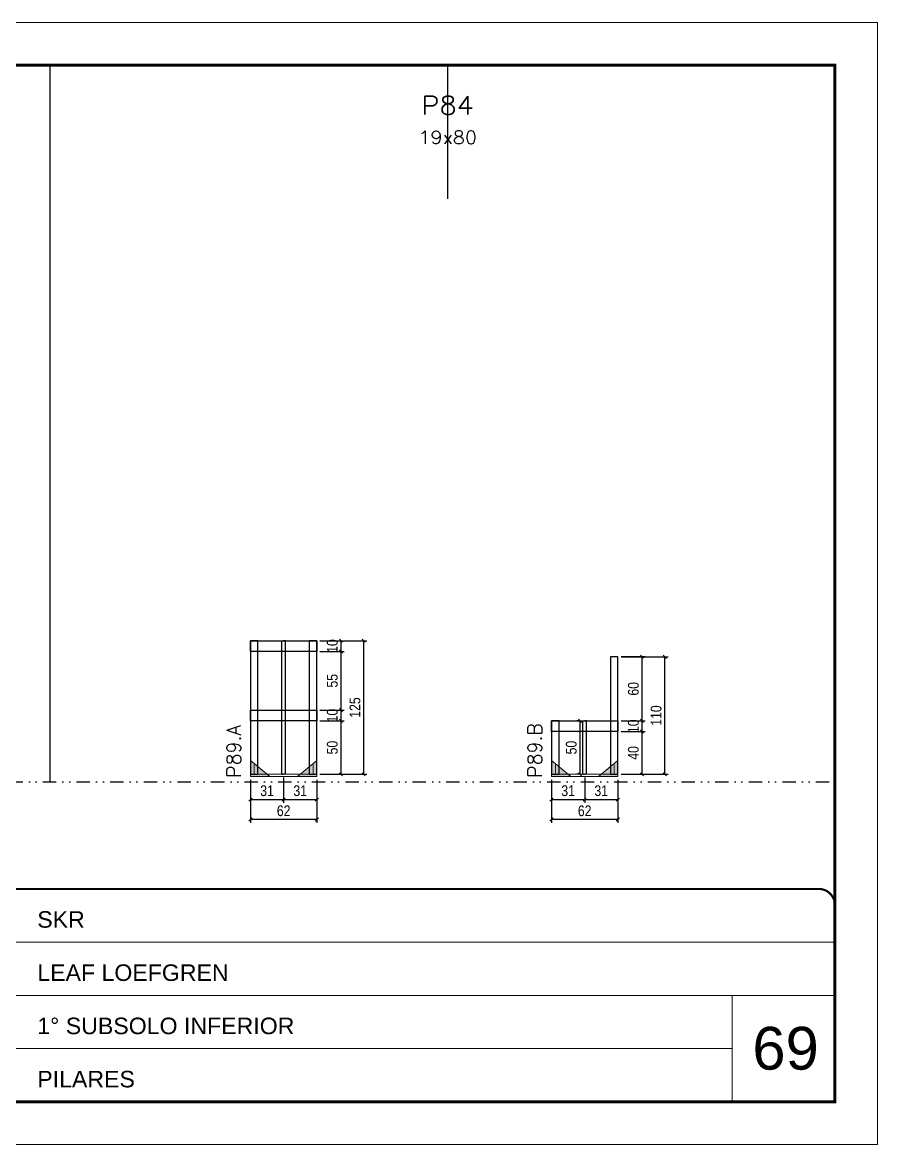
# Model space of a CAD drawing. Extents: x 14400 to 27878, y -21631 to 6985.
# Drawn here: x 15085 to 15885, y -13591 to -12541 of the extents above; entities that cross this region are included whole.
import ezdxf
from ezdxf.enums import TextEntityAlignment as Align

# ---------------------------------------------------------------- set-up
doc = ezdxf.new("R2010")
doc.units = 0
for name, pattern in [('CONTINUO', [0]), ('DASHED', [0.75, 0.5, -0.25]), ('DIVIDE2', [0.625, 0.25, -0.125, 0, -0.125, 0, -0.125]), ('HIDDEN', [0.375, 0.25, -0.125])]:
    doc.linetypes.add(name, pattern=pattern)
for name, color, linetype, lineweight in [('CARIMBO', 255, 'Continuous', 9), ('Folhas', 255, 'Continuous', 9), ('Madeira', 126, 'Continuous', 18), ('Sarr 2.2x7', 40, 'Continuous', 9), ('SARRAFO DE PRESSAO', 251, 'DASHED', 9), ('Texto Seção', 7, 'Continuous', 15)]:
    doc.layers.add(name, color=color, linetype=linetype, lineweight=lineweight)
for name, color, linetype in [('COTA', 241, 'Continuous'), ('Nível', 160, 'Continuous'), ('SARR_2.2x10', 60, 'Continuous'), ('SARR_3.5x7', 81, 'Continuous'), ('SARR_7x7', 40, 'Continuous'), ('Texto de Titulo', 7, 'Continuous'), ('Texto Nível', 251, 'Continuous'), ('Texto Qtd Sarr', 242, 'Continuous')]:
    doc.layers.add(name, color=color, linetype=linetype)
doc.styles.add('ARIAL', font='arial.ttf')
doc.styles.add('COTA TECNICA', font='techl___.ttf', dxfattribs={"height": 10})
doc.styles.add('REGUA-120', font='ROMANS.shx', dxfattribs={"height": 15})
doc.styles.add('ROMANS', font='romans.shx')
doc.dimstyles.new('PAINEL', dxfattribs={"dimtxt": 10, "dimasz": 3, "dimexe": 3, "dimexo": 3, "dimgap": 3, "dimtad": 1, "dimdec": 1, "dimzin": 12, "dimdsep": 46, "dimtxsty": 'COTA TECNICA', "dimblk1": 'OBLIQUE', "dimblk2": 'OBLIQUE', "dimsah": 1, "dimcen": 0.9, "dimclrd": 4, "dimclre": 4, "dimclrt": 240, "dimadec": 1, "dimazin": 3, "dimtfac": 1, "dimtdec": 1, "dimtmove": 0, "dimatfit": 3, "dimfxl": 1, "dimtolj": 1, "dimtzin": 12, "dimarcsym": 0})

# ---------------------------------------------------------------- blocks, each defined once
blk = doc.blocks.new('9999999999')
at = {"color": 30, "linetype": 'CONTINUO'}
for p, q in [((98564.6, 34379.6), (99584, 34379.6)), ((98564.6, 34329.8), (99488, 34329.8)), ((99584, 34329.8), (99488, 34329.8)), ((99488, 34329.8), (99488, 34230.2)), ((98564.6, 34280), (99488, 34280))]:
    blk.add_line(p, q, dxfattribs=at)
at = {"color": 30, "linetype": 'CONTINUO', "const_width": 2}
blk.add_lwpolyline([(99584, 34230.2), (99584, 34414.4, 0.414214), (99569, 34429.4), (98229, 34429.4, 0.414214), (98214, 34414.4), (98214, 34245.2, 0.414214), (98229, 34230.2), (99584, 34230.2)], format="xyb", dxfattribs=at)
at = {"layer": 'Folhas'}
blk.add_lwpolyline([(98139, 34190.2), (99624, 34190.2), (99624, 35240.2), (98139, 35240.2)], close=True, dxfattribs=at)
at = {"layer": 'Folhas', "color": 30, "const_width": 3}
blk.add_lwpolyline([(98214, 34230.2), (99584, 34230.2), (99584, 35200.2), (98214, 35200.2)], close=True, dxfattribs=at)
at = {"color": 7, "linetype": 'Continuous', "ltscale": 5, "style": 'ARIAL'}
for s, height, p in [('SKR', 15.48, (98837.7, 34393.1)), ('LEAF LOEFGREN', 15.483, (98837.7, 34343.3)), ('1° SUBSOLO INFERIOR', 15.483, (98837.7, 34293.5)), ('PILARES', 15.48, (98837.7, 34243.7))]:
    blk.add_text(s, height=height, dxfattribs=at).set_placement(p)
blk = doc.blocks.new('_Oblique')
at = {"color": 0, "linetype": 'ByBlock', "lineweight": -2}
blk.add_line((-0.5, -0.5), (0.5, 0.5), dxfattribs=at)
blk = doc.blocks.new('*D2170')
at = {"layer": 'COTA', "color": 4, "lineweight": -2, "transparency": 16777216}
for p, q in [((15298.2, -13249.8), (15298.2, -13289.9)), ((15360.2, -13249.8), (15360.2, -13289.9)), ((15360.2, -13286.9), (15298.2, -13286.9))]:
    blk.add_line(p, q, dxfattribs=at)
at = {"layer": 'Defpoints', "color": 0, "transparency": 16777216}
for p in [(15298.2, -13246.8), (15360.2, -13246.8), (15298.2, -13286.9)]:
    blk.add_point(p, dxfattribs=at)
at = {"layer": 'COTA', "color": 4, "lineweight": -2, "transparency": 16777216, "xscale": 3, "yscale": 3, "zscale": 3, "rotation": 180}
blk.add_blockref('_Oblique', (15298.2, -13286.9), dxfattribs=at)
at = {"layer": 'COTA', "color": 4, "lineweight": -2, "transparency": 16777216, "xscale": 3, "yscale": 3, "zscale": 3}
blk.add_blockref('_Oblique', (15360.2, -13286.9), dxfattribs=at)
at = {"layer": 'COTA', "color": 240, "transparency": 16777216, "insert": (15329.2, -13278.8), "char_height": 10, "attachment_point": 5, "style": 'COTA TECNICA'}
blk.add_mtext('\\A1;62', dxfattribs=at)
blk = doc.blocks.new('*D2171')
at = {"layer": 'COTA', "color": 4, "lineweight": -2, "transparency": 16777216}
for p, q in [((15363.2, -13194.6), (15385.9, -13194.6)), ((15382.9, -13244.6), (15382.9, -13194.6)), ((15363.2, -13244.6), (15385.9, -13244.6))]:
    blk.add_line(p, q, dxfattribs=at)
at = {"layer": 'Defpoints', "color": 0, "transparency": 16777216}
for p in [(15360.2, -13194.6), (15382.9, -13194.6), (15360.2, -13244.6)]:
    blk.add_point(p, dxfattribs=at)
at = {"layer": 'COTA', "color": 4, "lineweight": -2, "transparency": 16777216, "xscale": 3, "yscale": 3, "zscale": 3}
for p, rotation in [((15382.9, -13194.6), 90), ((15382.9, -13244.6), 270)]:
    blk.add_blockref('_Oblique', p, dxfattribs=dict(at, rotation=rotation))
at = {"layer": 'COTA', "color": 240, "transparency": 16777216, "insert": (15374.8, -13219.6), "char_height": 10, "attachment_point": 5, "rotation": 90, "style": 'COTA TECNICA'}
blk.add_mtext('\\A1;50', dxfattribs=at)
blk = doc.blocks.new('*D2172')
at = {"layer": 'COTA', "color": 4, "lineweight": -2, "transparency": 16777216}
for p, q in [((15363.2, -13184.6), (15385.9, -13184.6)), ((15382.9, -13194.6), (15382.9, -13184.6)), ((15363.2, -13194.6), (15385.9, -13194.6))]:
    blk.add_line(p, q, dxfattribs=at)
at = {"layer": 'Defpoints', "color": 0, "transparency": 16777216}
for p in [(15360.2, -13184.6), (15382.9, -13184.6), (15360.2, -13194.6)]:
    blk.add_point(p, dxfattribs=at)
at = {"layer": 'COTA', "color": 4, "lineweight": -2, "transparency": 16777216, "xscale": 3, "yscale": 3, "zscale": 3}
for p, rotation in [((15382.9, -13184.6), 90), ((15382.9, -13194.6), 270)]:
    blk.add_blockref('_Oblique', p, dxfattribs=dict(at, rotation=rotation))
at = {"layer": 'COTA', "color": 240, "transparency": 16777216, "insert": (15374.8, -13189.6), "char_height": 10, "attachment_point": 5, "rotation": 90, "style": 'COTA TECNICA'}
blk.add_mtext('\\A1;10', dxfattribs=at)
blk = doc.blocks.new('*D2173')
at = {"layer": 'COTA', "color": 4, "lineweight": -2, "transparency": 16777216}
for p, q in [((15363.2, -13129.6), (15385.9, -13129.6)), ((15382.9, -13184.6), (15382.9, -13129.6)), ((15363.2, -13184.6), (15385.9, -13184.6))]:
    blk.add_line(p, q, dxfattribs=at)
at = {"layer": 'Defpoints', "color": 0, "transparency": 16777216}
for p in [(15360.2, -13129.6), (15382.9, -13129.6), (15360.2, -13184.6)]:
    blk.add_point(p, dxfattribs=at)
at = {"layer": 'COTA', "color": 4, "lineweight": -2, "transparency": 16777216, "xscale": 3, "yscale": 3, "zscale": 3}
for p, rotation in [((15382.9, -13129.6), 90), ((15382.9, -13184.6), 270)]:
    blk.add_blockref('_Oblique', p, dxfattribs=dict(at, rotation=rotation))
at = {"layer": 'COTA', "color": 240, "transparency": 16777216, "insert": (15374.8, -13157.1), "char_height": 10, "attachment_point": 5, "rotation": 90, "style": 'COTA TECNICA'}
blk.add_mtext('\\A1;55', dxfattribs=at)
blk = doc.blocks.new('*D2174')
at = {"layer": 'COTA', "color": 4, "lineweight": -2, "transparency": 16777216}
for p, q in [((15363.2, -13119.6), (15385.9, -13119.6)), ((15382.9, -13129.6), (15382.9, -13119.6)), ((15363.2, -13129.6), (15385.9, -13129.6))]:
    blk.add_line(p, q, dxfattribs=at)
at = {"layer": 'Defpoints', "color": 0, "transparency": 16777216}
for p in [(15360.2, -13119.6), (15382.9, -13119.6), (15360.2, -13129.6)]:
    blk.add_point(p, dxfattribs=at)
at = {"layer": 'COTA', "color": 4, "lineweight": -2, "transparency": 16777216, "xscale": 3, "yscale": 3, "zscale": 3}
for p, rotation in [((15382.9, -13119.6), 90), ((15382.9, -13129.6), 270)]:
    blk.add_blockref('_Oblique', p, dxfattribs=dict(at, rotation=rotation))
at = {"layer": 'COTA', "color": 240, "transparency": 16777216, "insert": (15374.8, -13124.6), "char_height": 10, "attachment_point": 5, "rotation": 90, "style": 'COTA TECNICA'}
blk.add_mtext('\\A1;10', dxfattribs=at)
blk = doc.blocks.new('*D2175')
at = {"layer": 'COTA', "color": 4, "lineweight": -2, "transparency": 16777216}
for p, q in [((15363.2, -13119.6), (15407.1, -13119.6)), ((15404.1, -13244.6), (15404.1, -13119.6)), ((15363.2, -13244.6), (15407.1, -13244.6))]:
    blk.add_line(p, q, dxfattribs=at)
at = {"layer": 'Defpoints', "color": 0, "transparency": 16777216}
for p in [(15360.2, -13119.6), (15404.1, -13119.6), (15360.2, -13244.6)]:
    blk.add_point(p, dxfattribs=at)
at = {"layer": 'COTA', "color": 4, "lineweight": -2, "transparency": 16777216, "xscale": 3, "yscale": 3, "zscale": 3}
for p, rotation in [((15404.1, -13119.6), 90), ((15404.1, -13244.6), 270)]:
    blk.add_blockref('_Oblique', p, dxfattribs=dict(at, rotation=rotation))
at = {"layer": 'COTA', "color": 240, "transparency": 16777216, "insert": (15396, -13182.1), "char_height": 10, "attachment_point": 5, "rotation": 90, "style": 'COTA TECNICA'}
blk.add_mtext('\\A1;125', dxfattribs=at)
blk = doc.blocks.new('*D2176')
at = {"layer": 'COTA', "color": 4, "lineweight": -2, "transparency": 16777216}
for p, q in [((15298.2, -13249.8), (15298.2, -13271.3)), ((15329.2, -13247.6), (15329.2, -13271.3)), ((15298.2, -13268.3), (15329.2, -13268.3))]:
    blk.add_line(p, q, dxfattribs=at)
at = {"layer": 'Defpoints', "color": 0, "transparency": 16777216}
for p in [(15298.2, -13246.8), (15329.2, -13244.6), (15329.2, -13268.3)]:
    blk.add_point(p, dxfattribs=at)
at = {"layer": 'COTA', "color": 4, "lineweight": -2, "transparency": 16777216, "xscale": 3, "yscale": 3, "zscale": 3, "rotation": 180}
blk.add_blockref('_Oblique', (15298.2, -13268.3), dxfattribs=at)
at = {"layer": 'COTA', "color": 4, "lineweight": -2, "transparency": 16777216, "xscale": 3, "yscale": 3, "zscale": 3}
blk.add_blockref('_Oblique', (15329.2, -13268.3), dxfattribs=at)
at = {"layer": 'COTA', "color": 240, "transparency": 16777216, "insert": (15313.7, -13260), "char_height": 10, "attachment_point": 5, "style": 'COTA TECNICA'}
blk.add_mtext('\\A1;31', dxfattribs=at)
blk = doc.blocks.new('*D2177')
at = {"layer": 'COTA', "color": 4, "lineweight": -2, "transparency": 16777216}
for p, q in [((15329.2, -13247.6), (15329.2, -13271.3)), ((15360.2, -13249.8), (15360.2, -13271.3)), ((15329.2, -13268.3), (15360.2, -13268.3))]:
    blk.add_line(p, q, dxfattribs=at)
at = {"layer": 'Defpoints', "color": 0, "transparency": 16777216}
for p in [(15329.2, -13244.6), (15360.2, -13246.8), (15360.2, -13268.3)]:
    blk.add_point(p, dxfattribs=at)
at = {"layer": 'COTA', "color": 4, "lineweight": -2, "transparency": 16777216, "xscale": 3, "yscale": 3, "zscale": 3, "rotation": 180}
blk.add_blockref('_Oblique', (15329.2, -13268.3), dxfattribs=at)
at = {"layer": 'COTA', "color": 4, "lineweight": -2, "transparency": 16777216, "xscale": 3, "yscale": 3, "zscale": 3}
blk.add_blockref('_Oblique', (15360.2, -13268.3), dxfattribs=at)
at = {"layer": 'COTA', "color": 240, "transparency": 16777216, "insert": (15344.7, -13260), "char_height": 10, "attachment_point": 5, "style": 'COTA TECNICA'}
blk.add_mtext('\\A1;31', dxfattribs=at)
blk = doc.blocks.new('*D2212')
at = {"layer": 'COTA', "color": 4, "lineweight": -2, "transparency": 16777216}
for p, q in [((15579.9, -13249.8), (15579.9, -13289.9)), ((15641.9, -13249.8), (15641.9, -13289.9)), ((15641.9, -13286.9), (15579.9, -13286.9))]:
    blk.add_line(p, q, dxfattribs=at)
at = {"layer": 'Defpoints', "color": 0, "transparency": 16777216}
for p in [(15579.9, -13246.8), (15641.9, -13246.8), (15579.9, -13286.9)]:
    blk.add_point(p, dxfattribs=at)
at = {"layer": 'COTA', "color": 4, "lineweight": -2, "transparency": 16777216, "xscale": 3, "yscale": 3, "zscale": 3, "rotation": 180}
blk.add_blockref('_Oblique', (15579.9, -13286.9), dxfattribs=at)
at = {"layer": 'COTA', "color": 4, "lineweight": -2, "transparency": 16777216, "xscale": 3, "yscale": 3, "zscale": 3}
blk.add_blockref('_Oblique', (15641.9, -13286.9), dxfattribs=at)
at = {"layer": 'COTA', "color": 240, "transparency": 16777216, "insert": (15610.9, -13278.8), "char_height": 10, "attachment_point": 5, "style": 'COTA TECNICA'}
blk.add_mtext('\\A1;62', dxfattribs=at)
blk = doc.blocks.new('*D2213')
at = {"layer": 'COTA', "color": 4, "lineweight": -2, "transparency": 16777216}
for p, q in [((15644.9, -13204.6), (15667.6, -13204.6)), ((15664.6, -13244.6), (15664.6, -13204.6)), ((15644.9, -13244.6), (15667.6, -13244.6))]:
    blk.add_line(p, q, dxfattribs=at)
at = {"layer": 'Defpoints', "color": 0, "transparency": 16777216}
for p in [(15641.9, -13204.6), (15664.6, -13204.6), (15641.9, -13244.6)]:
    blk.add_point(p, dxfattribs=at)
at = {"layer": 'COTA', "color": 4, "lineweight": -2, "transparency": 16777216, "xscale": 3, "yscale": 3, "zscale": 3}
for p, rotation in [((15664.6, -13204.6), 90), ((15664.6, -13244.6), 270)]:
    blk.add_blockref('_Oblique', p, dxfattribs=dict(at, rotation=rotation))
at = {"layer": 'COTA', "color": 240, "transparency": 16777216, "insert": (15656.5, -13224.6), "char_height": 10, "attachment_point": 5, "rotation": 90, "style": 'COTA TECNICA'}
blk.add_mtext('\\A1;40', dxfattribs=at)
blk = doc.blocks.new('*D2214')
at = {"layer": 'COTA', "color": 4, "lineweight": -2, "transparency": 16777216}
for p, q in [((15644.9, -13194.6), (15667.6, -13194.6)), ((15664.6, -13204.6), (15664.6, -13194.6)), ((15644.9, -13204.6), (15667.6, -13204.6))]:
    blk.add_line(p, q, dxfattribs=at)
at = {"layer": 'Defpoints', "color": 0, "transparency": 16777216}
for p in [(15641.9, -13194.6), (15664.6, -13194.6), (15641.9, -13204.6)]:
    blk.add_point(p, dxfattribs=at)
at = {"layer": 'COTA', "color": 4, "lineweight": -2, "transparency": 16777216, "xscale": 3, "yscale": 3, "zscale": 3}
for p, rotation in [((15664.6, -13194.6), 90), ((15664.6, -13204.6), 270)]:
    blk.add_blockref('_Oblique', p, dxfattribs=dict(at, rotation=rotation))
at = {"layer": 'COTA', "color": 240, "transparency": 16777216, "insert": (15656.5, -13199.6), "char_height": 10, "attachment_point": 5, "rotation": 90, "style": 'COTA TECNICA'}
blk.add_mtext('\\A1;10', dxfattribs=at)
blk = doc.blocks.new('*D2215')
at = {"layer": 'COTA', "color": 4, "lineweight": -2, "transparency": 16777216}
for p, q in [((15644.9, -13134.6), (15688.9, -13134.6)), ((15685.9, -13244.6), (15685.9, -13134.6)), ((15644.9, -13244.6), (15688.9, -13244.6))]:
    blk.add_line(p, q, dxfattribs=at)
at = {"layer": 'Defpoints', "color": 0, "transparency": 16777216}
for p in [(15641.9, -13134.6), (15685.9, -13134.6), (15641.9, -13244.6)]:
    blk.add_point(p, dxfattribs=at)
at = {"layer": 'COTA', "color": 4, "lineweight": -2, "transparency": 16777216, "xscale": 3, "yscale": 3, "zscale": 3}
for p, rotation in [((15685.9, -13134.6), 90), ((15685.9, -13244.6), 270)]:
    blk.add_blockref('_Oblique', p, dxfattribs=dict(at, rotation=rotation))
at = {"layer": 'COTA', "color": 240, "transparency": 16777216, "insert": (15677.8, -13189.6), "char_height": 10, "attachment_point": 5, "rotation": 90, "style": 'COTA TECNICA'}
blk.add_mtext('\\A1;110', dxfattribs=at)
blk = doc.blocks.new('*D2216')
at = {"layer": 'COTA', "color": 4, "lineweight": -2, "transparency": 16777216}
for p, q in [((15644.9, -13134.5), (15667.6, -13134.5)), ((15664.6, -13194.6), (15664.6, -13134.5)), ((15645, -13194.6), (15667.6, -13194.6))]:
    blk.add_line(p, q, dxfattribs=at)
at = {"layer": 'Defpoints', "color": 0, "transparency": 16777216}
for p in [(15641.9, -13134.5), (15664.6, -13134.5), (15642, -13194.6)]:
    blk.add_point(p, dxfattribs=at)
at = {"layer": 'COTA', "color": 4, "lineweight": -2, "transparency": 16777216, "xscale": 3, "yscale": 3, "zscale": 3}
for p, rotation in [((15664.6, -13134.5), 90), ((15664.6, -13194.6), 270)]:
    blk.add_blockref('_Oblique', p, dxfattribs=dict(at, rotation=rotation))
at = {"layer": 'COTA', "color": 240, "transparency": 16777216, "insert": (15656.5, -13164.6), "char_height": 10, "attachment_point": 5, "rotation": 90, "style": 'COTA TECNICA'}
blk.add_mtext('\\A1;60', dxfattribs=at)
blk = doc.blocks.new('*D2217')
at = {"layer": 'COTA', "color": 4, "lineweight": -2, "transparency": 16777216}
for p, q in [((15579.9, -13249.8), (15579.9, -13271.3)), ((15610.9, -13247.6), (15610.9, -13271.3)), ((15579.9, -13268.3), (15610.9, -13268.3))]:
    blk.add_line(p, q, dxfattribs=at)
at = {"layer": 'Defpoints', "color": 0, "transparency": 16777216}
for p in [(15579.9, -13246.8), (15610.9, -13244.6), (15610.9, -13268.3)]:
    blk.add_point(p, dxfattribs=at)
at = {"layer": 'COTA', "color": 4, "lineweight": -2, "transparency": 16777216, "xscale": 3, "yscale": 3, "zscale": 3, "rotation": 180}
blk.add_blockref('_Oblique', (15579.9, -13268.3), dxfattribs=at)
at = {"layer": 'COTA', "color": 4, "lineweight": -2, "transparency": 16777216, "xscale": 3, "yscale": 3, "zscale": 3}
blk.add_blockref('_Oblique', (15610.9, -13268.3), dxfattribs=at)
at = {"layer": 'COTA', "color": 240, "transparency": 16777216, "insert": (15595.4, -13260), "char_height": 10, "attachment_point": 5, "style": 'COTA TECNICA'}
blk.add_mtext('\\A1;31', dxfattribs=at)
blk = doc.blocks.new('*D2218')
at = {"layer": 'COTA', "color": 4, "lineweight": -2, "transparency": 16777216}
for p, q in [((15610.9, -13247.6), (15610.9, -13271.3)), ((15641.9, -13249.8), (15641.9, -13271.3)), ((15610.9, -13268.3), (15641.9, -13268.3))]:
    blk.add_line(p, q, dxfattribs=at)
at = {"layer": 'Defpoints', "color": 0, "transparency": 16777216}
for p in [(15610.9, -13244.6), (15641.9, -13246.8), (15641.9, -13268.3)]:
    blk.add_point(p, dxfattribs=at)
at = {"layer": 'COTA', "color": 4, "lineweight": -2, "transparency": 16777216, "xscale": 3, "yscale": 3, "zscale": 3, "rotation": 180}
blk.add_blockref('_Oblique', (15610.9, -13268.3), dxfattribs=at)
at = {"layer": 'COTA', "color": 4, "lineweight": -2, "transparency": 16777216, "xscale": 3, "yscale": 3, "zscale": 3}
blk.add_blockref('_Oblique', (15641.9, -13268.3), dxfattribs=at)
at = {"layer": 'COTA', "color": 240, "transparency": 16777216, "insert": (15626.4, -13260), "char_height": 10, "attachment_point": 5, "style": 'COTA TECNICA'}
blk.add_mtext('\\A1;31', dxfattribs=at)
blk = doc.blocks.new('titulo1')
at = {"layer": 'Defpoints', "color": 252, "linetype": 'HIDDEN', "ltscale": 2}
blk.add_line((0, 0), (0, 125), dxfattribs=at)
at = {"layer": 'Defpoints', "style": 'ROMANS', "oblique": 15}
blk.add_attdef('FOLHA', text='', height=10, dxfattribs=at).set_placement((0, 15.6), align=Align.MIDDLE_CENTER)
at = {"layer": 'Texto Qtd Sarr', "color": 3, "style": 'ROMANS', "oblique": 15}
for tag, height, p in [('TITULO', 17, (0, 71.4)), ('SEÇÃO', 12, (0, 41.5))]:
    blk.add_attdef(tag, text='', height=height, dxfattribs=at).set_placement(p, align=Align.MIDDLE_CENTER)
blk = doc.blocks.new('*D2219')
at = {"layer": 'COTA', "color": 4, "lineweight": -2, "transparency": 16777216}
for p, q in [((15606.2, -13194.6), (15603.5, -13194.6)), ((15606.5, -13194.6), (15606.5, -13244.6)), ((15606.2, -13244.6), (15603.5, -13244.6))]:
    blk.add_line(p, q, dxfattribs=at)
at = {"layer": 'Defpoints', "color": 0, "transparency": 16777216}
for p in [(15609.2, -13194.6), (15606.5, -13244.6), (15609.2, -13244.6)]:
    blk.add_point(p, dxfattribs=at)
at = {"layer": 'COTA', "color": 4, "lineweight": -2, "transparency": 16777216, "xscale": 3, "yscale": 3, "zscale": 3}
for p, rotation in [((15606.5, -13194.6), 90), ((15606.5, -13244.6), 270)]:
    blk.add_blockref('_Oblique', p, dxfattribs=dict(at, rotation=rotation))
at = {"layer": 'COTA', "color": 240, "transparency": 16777216, "insert": (15598.4, -13219.6), "char_height": 10, "attachment_point": 5, "rotation": 90, "style": 'COTA TECNICA'}
blk.add_mtext('\\A1;50', dxfattribs=at)

msp = doc.modelspace()

# ---------------------------------------------------------------- hatches: boundary and pattern name
at = {"layer": 'Madeira'}
h = msp.add_hatch(color=252, dxfattribs=at)
h.dxf.hatch_style = 2
h.paths.add_polyline_path([(15298.19, -13231.77), (15298.19, -13246.77), (15316.19, -13246.77)])
h = msp.add_hatch(color=252, dxfattribs=at)
h.dxf.hatch_style = 2
h.paths.add_polyline_path([(15360.19, -13231.77), (15360.19, -13246.77), (15342.19, -13246.77)])
h = msp.add_hatch(color=252, dxfattribs=at)
h.dxf.hatch_style = 2
h.paths.add_polyline_path([(15579.95, -13231.77), (15579.95, -13246.77), (15597.95, -13246.77)])
h = msp.add_hatch(color=252, dxfattribs=at)
h.dxf.hatch_style = 2
h.paths.add_polyline_path([(15641.95, -13231.77), (15641.95, -13246.77), (15623.95, -13246.77)])

# ---------------------------------------------------------------- linework, layer by layer
at = {"layer": 'Madeira', "color": 1, "linetype": 'HIDDEN'}
for p, q in [((15301.69, -13235.27), (15301.69, -13244.57)), ((15301.69, -13235.27), (15301.69, -13244.57)), ((15356.69, -13235.27), (15356.69, -13244.57)), ((15356.69, -13235.27), (15356.69, -13244.57)), ((15583.45, -13235.27), (15583.45, -13244.57)), ((15583.45, -13235.27), (15583.45, -13244.57)), ((15638.45, -13235.27), (15638.45, -13244.57)), ((15638.45, -13235.27), (15638.45, -13244.57))]:
    msp.add_line(p, q, dxfattribs=at)
at = {"layer": 'Madeira'}
for p, q in [((15298.19, -13244.57), (15298.19, -13246.77)), ((15298.19, -13244.57), (15298.19, -13246.77)), ((15298.19, -13244.57), (15298.19, -13246.77)), ((15579.95, -13244.57), (15579.95, -13246.77)), ((15579.95, -13244.57), (15579.95, -13246.77)), ((15579.95, -13244.57), (15579.95, -13246.77))]:
    msp.add_line(p, q, dxfattribs=at)
at = {"layer": 'Madeira', "color": 0}
for points in [[(15298.19, -13231.77), (15298.19, -13246.77), (15316.19, -13246.77), (15298.19, -13231.77)], [(15360.19, -13231.77), (15360.19, -13246.77), (15342.19, -13246.77), (15360.19, -13231.77)], [(15579.95, -13231.77), (15579.95, -13246.77), (15597.95, -13246.77), (15579.95, -13231.77)], [(15641.95, -13231.77), (15641.95, -13246.77), (15623.95, -13246.77), (15641.95, -13231.77)]]:
    msp.add_lwpolyline(points, dxfattribs=at)
at = {"layer": 'Nível', "color": 4, "linetype": 'DIVIDE2', "ltscale": 50}
msp.add_line((14474.97, -13251.77), (15844.97, -13251.77), dxfattribs=at)
at = {"layer": 'Sarr 2.2x7'}
for points in [[(15360.19, -13244.57), (15298.19, -13244.57), (15298.19, -13246.77), (15360.19, -13246.77)], [(15360.19, -13244.57), (15298.19, -13244.57), (15298.19, -13246.77), (15360.19, -13246.77)], [(15641.95, -13244.57), (15579.95, -13244.57), (15579.95, -13246.77), (15641.95, -13246.77)], [(15641.95, -13244.57), (15579.95, -13244.57), (15579.95, -13246.77), (15641.95, -13246.77)]]:
    msp.add_lwpolyline(points, close=True, dxfattribs=at)
at = {"layer": 'SARR_2.2x10'}
for points in [[(15298.19, -13119.57), (15360.19, -13119.57), (15360.19, -13129.57), (15298.19, -13129.57)], [(15298.19, -13184.57), (15360.19, -13184.57), (15360.19, -13194.57), (15298.19, -13194.57)], [(15579.95, -13194.57), (15641.95, -13194.57), (15641.95, -13204.57), (15579.95, -13204.57)]]:
    msp.add_lwpolyline(points, close=True, dxfattribs=at)
at = {"layer": 'SARR_3.5x7'}
for p, q in [((15327.44, -13244.57), (15327.44, -13119.6)), ((15327.44, -13119.6), (15329.19, -13119.6)), ((15330.94, -13119.6), (15329.19, -13119.6)), ((15330.94, -13244.57), (15330.94, -13119.6)), ((15609.2, -13244.57), (15609.2, -13194.6)), ((15609.2, -13194.6), (15610.95, -13194.6)), ((15612.7, -13194.6), (15610.95, -13194.6)), ((15612.7, -13244.57), (15612.7, -13194.6)), ((15327.44, -13244.57), (15329.19, -13244.57)), ((15330.94, -13244.57), (15329.19, -13244.57)), ((15609.2, -13244.57), (15610.95, -13244.57)), ((15612.7, -13244.57), (15610.95, -13244.57))]:
    msp.add_line(p, q, dxfattribs=at)
at = {"layer": 'SARR_7x7'}
for points in [[(15298.19, -13244.57), (15305.19, -13244.57), (15305.19, -13119.57), (15298.19, -13119.57)], [(15353.19, -13244.57), (15360.19, -13244.57), (15360.19, -13119.57), (15353.19, -13119.57)], [(15634.95, -13244.57), (15641.95, -13244.57), (15641.95, -13134.57), (15634.95, -13134.57)], [(15579.95, -13244.57), (15586.95, -13244.57), (15586.95, -13194.57), (15579.95, -13194.57)]]:
    msp.add_lwpolyline(points, close=True, dxfattribs=at)
at = {"layer": 'Texto Nível'}
msp.add_line((15110.41, -12581.05), (15110.41, -13251.77), dxfattribs=at)

# ---------------------------------------------------------------- block references
at = {"layer": 'SARRAFO DE PRESSAO', "color": 6, "linetype": 'ByBlock'}
msp.add_blockref('9999999999', (-83739.01, -47781.25), dxfattribs=at)
at = {"layer": 'Texto Seção'}
ref = msp.add_blockref('titulo1', (15482.72, -12706.05), dxfattribs=at)
ref.add_attrib('TITULO', 'P84', dxfattribs={"layer": 'Texto de Titulo', "color": 7, "height": 17, "style": 'ROMANS', "width": 1.1}).set_placement((15482.72, -12618.55), align=Align.MIDDLE_CENTER)
ref.add_attrib('SEÇÃO', '19x80', dxfattribs={"layer": 'Texto de Titulo', "color": 7, "height": 12, "style": 'ROMANS', "width": 1.1}).set_placement((15482.72, -12648.55), align=Align.MIDDLE_CENTER)

# ---------------------------------------------------------------- texts
at = {"layer": 'CARIMBO', "style": 'ARIAL'}
msp.add_text('69', height=40, dxfattribs=at).set_placement((15767.83, -13520.91))
at = {"layer": 'Texto Seção', "style": 'REGUA-120'}
for s, p in [('P89.B', (15570.87, -13247.88)), ('P89.A', (15289.11, -13247.88))]:
    msp.add_text(s, height=13, rotation=90, dxfattribs=at).set_placement(p)

# ---------------------------------------------------------------- dimensions: what is measured, and where the dimension line sits
at = {"layer": 'COTA'}
for base, p1, p2, picture, middle in [((15382.89, -13119.57), (15360.19, -13129.57), (15360.19, -13119.57), '*D2174', (15382.89, -13124.57)), ((15404.11, -13119.57), (15360.19, -13244.61), (15360.19, -13119.57), '*D2175', (15404.11, -13182.09)), ((15664.65, -13134.53), (15641.95, -13194.57), (15641.95, -13134.53), '*D2216', (15664.65, -13164.55)), ((15685.86, -13134.57), (15641.95, -13244.61), (15641.95, -13134.57), '*D2215', (15685.86, -13189.59)), ((15382.89, -13184.57), (15360.19, -13194.57), (15360.19, -13184.57), '*D2172', (15382.89, -13189.57)), ((15664.65, -13194.57), (15641.95, -13204.57), (15641.95, -13194.57), '*D2214', (15664.65, -13199.57))]:
    dim = msp.add_linear_dim(base=base, p1=p1, p2=p2, angle=90, dimstyle='PAINEL', override={"dimtmove": 1}, dxfattribs=at)
    dim.commit()
    dim.dimension.update_dxf_attribs({"geometry": picture, "text_midpoint": middle, "dimtype": 160})
for base, p1, p2, angle, picture, middle in [((15382.89, -13129.57), (15360.19, -13184.57), (15360.19, -13129.57), 90, '*D2173', (15374.78, -13157.07)), ((15382.89, -13194.57), (15360.19, -13244.57), (15360.19, -13194.57), 90, '*D2171', (15374.78, -13219.57)), ((15664.65, -13204.57), (15641.95, -13244.57), (15641.95, -13204.57), 90, '*D2213', (15656.55, -13224.57)), ((15298.19, -13286.94), (15360.19, -13246.77), (15298.19, -13246.77), 180, '*D2170', (15329.19, -13278.84)), ((15579.95, -13286.94), (15641.95, -13246.77), (15579.95, -13246.77), 180, '*D2212', (15610.95, -13278.84))]:
    dim = msp.add_linear_dim(base=base, p1=p1, p2=p2, angle=angle, dimstyle='PAINEL', override={"dimtmove": 1}, dxfattribs=at)
    dim.commit()
    dim.dimension.update_dxf_attribs({"geometry": picture, "text_midpoint": middle})
dim = msp.add_linear_dim(base=(15606.48, -13244.57), p1=(15609.2, -13194.6), p2=(15609.2, -13244.57), angle=90, dimstyle='PAINEL', dxfattribs=at)
dim.commit()
dim.dimension.update_dxf_attribs({"geometry": '*D2219', "text_midpoint": (15598.37, -13219.58)})
for base, p1, p2, picture, middle in [((15329.19, -13268.27), (15298.19, -13246.77), (15329.19, -13244.57), '*D2176', (15313.69, -13260.05)), ((15360.19, -13268.27), (15329.19, -13244.57), (15360.19, -13246.77), '*D2177', (15344.69, -13260.05)), ((15610.95, -13268.27), (15579.95, -13246.77), (15610.95, -13244.57), '*D2217', (15595.45, -13260.05)), ((15641.95, -13268.27), (15610.95, -13244.57), (15641.95, -13246.77), '*D2218', (15626.45, -13260.05))]:
    dim = msp.add_linear_dim(base=base, p1=p1, p2=p2, dimstyle='PAINEL', override={"dimtmove": 1}, dxfattribs=at)
    dim.commit()
    dim.dimension.update_dxf_attribs({"geometry": picture, "text_midpoint": middle})

doc.saveas('drawing.dxf')
